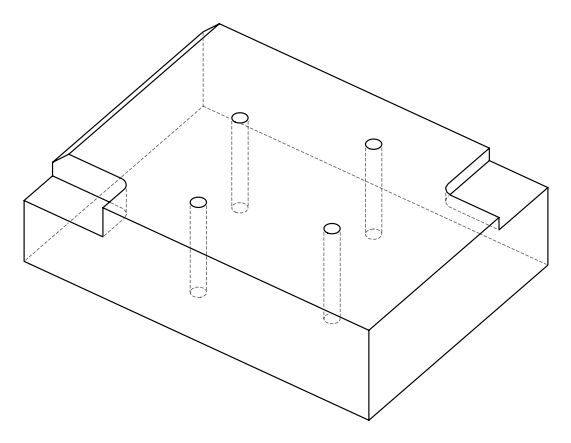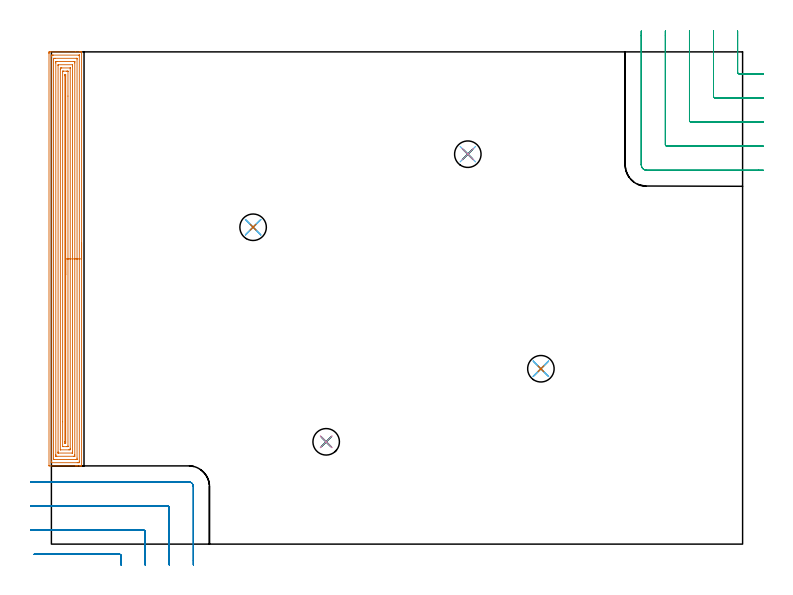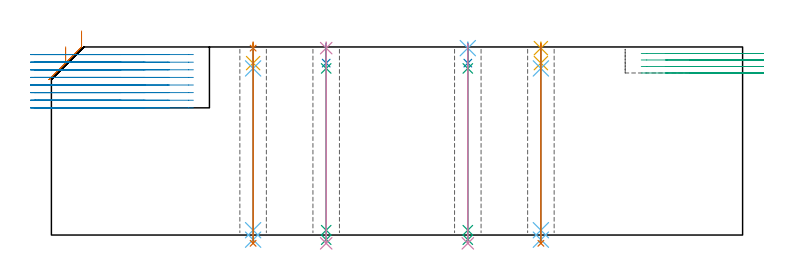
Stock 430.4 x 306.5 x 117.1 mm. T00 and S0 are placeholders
(PLAN: 19 operations, 14 tool changes, 33.5 min)
(1 AREA_MILL | FG_CHAMFER_SURFACE | UGT0205_001 | 16.72 min | 54748 mm3)
(2 MILL_CORNER_NOTCH_RECTANGULAR | CORNER_NOTCH_RECTANGULAR | UGT0201_094 | Follow Part, ap 5, ae 75% | 7.69 min | 178647 mm3)
(3 MILL_CORNER_NOTCH_RECTANGULAR_1 | CORNER_NOTCH_RECTANGULAR_1 | UGT0201_094 | Follow Part, ap 5, ae 75% | 4.55 min | 98515 mm3)
(4 SPOT_DRILL | STEP1HOLE | NXT0321_9005460120000 | 0.03 min | 3 mm3)
(5 SPOT_DRILL_1 | STEP1HOLE_1 | NXT0321_9005460120000 | 0.03 min | 3 mm3)
(6 SPOT_DRILL_2 | STEP1HOLE_2 | NXT0321_9005460120000 | 0.03 min | 2 mm3)
(7 SPOT_DRILL_3 | STEP1HOLE_3 | NXT0321_9005460120000 | 0.03 min | 1 mm3)
(8 DRILL_BLIND_HOLE_INTO_CENTER | STEP1HOLE | NXT0301_038 | 0.05 min | 322 mm3)
(9 GUN_DRILL_THROUGH_HOLE | STEP1HOLE | UGT0307_002 | 0.56 min | 2994 mm3)
(10 SPADE_DRILL_TO_ENLARGE_THROUGH_HOLE | STEP1HOLE | UGT0306_007 | 0.5 min | 21661 mm3)
(11 DRILL_BLIND_HOLE_INTO_CENTER_1 | STEP1HOLE_1 | NXT0301_038 | 0.05 min | 320 mm3)
(12 GUN_DRILL_THROUGH_HOLE_1 | STEP1HOLE_1 | UGT0307_002 | 0.56 min | 3000 mm3)
(13 SPADE_DRILL_TO_ENLARGE_THROUGH_HOLE_1 | STEP1HOLE_1 | UGT0306_007 | 0.5 min | 21671 mm3)
(14 DRILL_BLIND_HOLE_INTO_CENTER_2 | STEP1HOLE_2 | NXT0301_038 | 0.05 min | 300 mm3)
(15 GUN_DRILL_THROUGH_HOLE_2 | STEP1HOLE_2 | UGT0307_002 | 0.56 min | 3019 mm3)
(16 SPADE_DRILL_TO_ENLARGE_THROUGH_HOLE_2 | STEP1HOLE_2 | UGT0306_007 | 0.5 min | 21666 mm3)
(17 DRILL_BLIND_HOLE_INTO_CENTER_3 | STEP1HOLE_3 | NXT0301_038 | 0.05 min | 309 mm3)
(18 GUN_DRILL_THROUGH_HOLE_3 | STEP1HOLE_3 | UGT0307_002 | 0.56 min | 3005 mm3)
(19 SPADE_DRILL_TO_ENLARGE_THROUGH_HOLE_3 | STEP1HOLE_3 | UGT0306_007 | 0.5 min | 21666 mm3)
(TOOL UGT0205_001 | Chamfer Mill 20 x 3 x 45 deg. | D20 FL50 Z2)
(TOOL UGT0201_094 | End mill 20 mm | D20 FL38 Z4)
(TOOL NXT0321_9005460120000 | NC Spot Drill, 142deg, 12mm, Carbide, Uncoated | D12 PA142 FL30 Z2)
(TOOL NXT0301_038 | Carbide Drill 6.7mm [860.1-0670-034A1-MM 2214] | D6.7 PA140 FL53 Z2)
(TOOL UGT0307_002 | Gun Drill 6 mm | D6 PA130 FL24 Z1)
(TOOL UGT0306_007 | Spade Drill 16.5mm | D16.5 PA132 FL10 Z2)
(OP 1 AREA_MILL)
G17 G21 G94 G90
T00 M6
G54
G17 G0 G90 X18.8 Y187.6 S1061 M3
G43 Z127.1 H0
G94 G1 Y187.562 Z126.228 F250.
Y187.448 Z125.363
Y187.259 Z124.512
Y186.997 Z123.68
Y186.663 Z122.874
Y186.26 Z122.1
Y185.792 Z121.364
Y185.26 Z120.672
Y184.671 Z120.029
Y184.028 Z119.439
Y183.336 Z118.908
Y182.6 Z118.44
Y181.826 Z118.037
Y181.02 Z117.703
Y180.188 Z117.441
Y179.337 Z117.252
Y178.472 Z117.138
Y177.6 Z117.1
Y48.879
X18.797 Y48.707 Z117.088
X18.795 Y48.706 Z117.086
X18.438 Y48.7 Z116.737
X18.171 Z116.47
X17.466 Z115.76
X16.231 Z114.528
X15.702 Z113.997
X15.085 Z113.381
X-1.313 Y48.701 Z96.985
X-1.492 Y48.71 Z96.806
X-1.499 Y48.89 Z96.799
X-1.5 Y305.44 Z96.8
X-1.499 Y305.874 Z96.801
X-1.495 Y306.329 Z96.803
X-1.492 Y306.49 Z96.806
X-1.047 Y306.495 Z97.25
X-0.43 Y306.5 Z97.867
X15.085 Z113.381
X17.466 Z115.76
X18.171 Z116.47
X18.438 Z116.737
X18.795 Y306.494 Z117.086
X18.797 Y306.493 Z117.088
X18.8 Y306.321 Z117.1
Y177.6
X17.386 Z115.686
X17.385 Y51.195 Z115.685
X17.384 Y51.113 Z115.684
X17.379 Y50.717 Z115.679
X16.987 Y50.705 Z115.287
X16.584 Y50.702 Z114.884
X16.11 Y50.7 Z114.41
X0.015 Y50.701 Z98.315
X-0.018 Y50.702 Z98.282
X-0.052 Y50.705 Z98.248
X-0.075 Y50.709 Z98.225
X-0.079 Y50.733 Z98.221
X-0.085 Y51.032 Z98.215
Y51.113
Y304.005
X-0.084 Y304.087 Z98.216
X-0.079 Y304.483 Z98.221
X0.313 Y304.495 Z98.613
X0.716 Y304.498 Z99.016
X1.19 Y304.5 Z99.49
X17.284 Y304.499 Z115.584
X17.317 Y304.498 Z115.617
X17.351 Y304.495 Z115.651
X17.375 Y304.491 Z115.675
X17.379 Y304.467 Z115.679
X17.385 Y304.169 Z115.685
Y304.087
X17.386 Y177.6 Z115.686
X15.972 Z114.272
X15.971 Y53.523 Z114.271
X15.967 Y52.901 Z114.267
X15.965 Y52.766 Z114.265
X15.961 Y52.71 Z114.261
X15.897 Y52.704 Z114.197
X15.702 Y52.702 Z114.002
X15.019 Y52.7 Z113.319
X1.598 Y52.701 Z99.898
X1.399 Y52.703 Z99.699
X1.343 Y52.707 Z99.643
X1.334 Y52.711 Z99.634
X1.332 Y52.716 Z99.632
X1.33 Y52.738 Z99.63
X1.329 Y52.81 Z99.629
X1.328 Y52.901 Z99.628
X1.329 Y301.677 Z99.629
X1.333 Y302.299 Z99.633
X1.335 Y302.434 Z99.635
X1.339 Y302.491 Z99.639
X1.403 Y302.496 Z99.703
X1.598 Y302.498 Z99.898
X2.281 Y302.5 Z100.581
X15.504 Z113.804
X15.702 Y302.498 Z114.002
X15.901 Y302.493 Z114.201
X15.955 Y302.49 Z114.255
X15.965 Y302.48 Z114.265
X15.967 Y302.462 Z114.267
X15.97 Y302.39 Z114.27
X15.971 Y302.299 Z114.271
Y302.026
X15.972 Y177.6 Z114.272
X14.557 Z112.857
Y55.583
X14.555 Y54.958 Z112.855
X14.552 Y54.748 Z112.852
X14.551 Y54.718 Z112.851
X14.536 Y54.71 Z112.836
X14.483 Y54.706 Z112.783
X14.375 Y54.703 Z112.675
X13.939 Y54.7 Z112.239
X3.361 Z101.661
X2.924 Y54.702 Z101.224
X2.818 Y54.705 Z101.118
X2.766 Y54.71 Z101.066
X2.749 Y54.713 Z101.049
X2.748 Y54.73 Z101.048
X2.745 Y54.837 Z101.045
X2.743 Y55.316 Z101.043
Y55.583
Y299.617
X2.745 Y300.242 Z101.045
X2.748 Y300.452 Z101.048
X2.749 Y300.482 Z101.049
X2.764 Y300.49 Z101.064
X2.817 Y300.494 Z101.117
X2.925 Y300.497 Z101.225
X3.361 Y300.5 Z101.661
X13.939 Z112.239
X14.376 Y300.498 Z112.676
X14.482 Y300.495 Z112.782
X14.534 Y300.49 Z112.834
X14.551 Y300.487 Z112.851
X14.552 Y300.47 Z112.852
X14.555 Y300.363 Z112.855
X14.557 Y299.885 Z112.857
Y299.617
Y177.6
X13.143 Z111.443
Y57.198
X13.14 Y57.025 Z111.44
X13.133 Y56.71 Z111.433
X13.058 Y56.706 Z111.358
X12.837 Y56.701 Z111.137
X4.198 Z102.498
X4.175 Y56.705 Z102.475
X4.168 Y56.708 Z102.468
X4.164 Y56.765 Z102.464
X4.158 Y57.111 Z102.458
X4.157 Y57.457 Z102.457
Y298.002
X4.16 Y298.175 Z102.46
X4.167 Y298.49 Z102.467
X4.242 Y298.494 Z102.542
X4.463 Y298.499 Z102.763
X13.102 Z111.402
X13.125 Y298.495 Z111.425
X13.132 Y298.492 Z111.432
X13.136 Y298.434 Z111.436
X13.142 Y298.089 Z111.442
X13.143 Y297.916 Z111.443
Y297.829
Y177.6
X11.729 Z110.029
Y59.612
X11.727 Y59.159 Z110.027
X11.722 Y58.725 Z110.022
X11.295 Y58.71 Z109.595
X10.865 Y58.701 Z109.165
X5.576 Y58.7 Z103.876
X5.573 Y58.702 Z103.873
X5.571 Y58.705 Z103.871
Y295.588
X5.573 Y296.041 Z103.873
X5.578 Y296.475 Z103.878
X6.005 Y296.491 Z104.305
X6.435 Y296.499 Z104.735
X11.724 Y296.5 Z110.024
X11.727 Y296.498 Z110.027
X11.728 Y296.495 Z110.028
X11.729 Y177.6 Z110.029
X10.315 Z108.615
X10.314 Y61.047 Z108.614
X10.313 Y60.946 Z108.613
X10.308 Y60.749 Z108.608
X10.303 Y60.71 Z108.603
X10.179 Y60.705 Z108.479
X10.017 Y60.702 Z108.317
X9.774 Y60.7 Z108.074
X7.129 Z105.429
X7.04 Y60.703 Z105.34
X7.013 Y60.707 Z105.313
X6.992 Y60.713 Z105.292
X6.99 Y60.753 Z105.29
X6.986 Y60.846 Z105.286
X6.985 Y76.211 Z105.285
X6.986 Y294.153 Z105.286
X6.987 Y294.254 Z105.287
X6.992 Y294.451 Z105.292
X6.997 Y294.49 Z105.297
X7.121 Y294.495 Z105.421
X7.283 Y294.498 Z105.583
X7.526 Y294.5 Z105.826
X9.289 Z107.589
X10.171 Z108.471
X10.26 Y294.497 Z108.56
X10.287 Y294.493 Z108.587
X10.308 Y294.487 Z108.608
X10.31 Y294.447 Z108.61
X10.314 Y294.354 Z108.614
X10.315 Y278.977 Z108.615
Y177.6
X8.9 Z107.2
Y63.628
X8.899 Y63.376 Z107.199
X8.893 Y62.734 Z107.193
X8.679 Y62.705 Z106.979
X8.65 Y62.706 Z106.95
X8.406 Y62.734 Z106.706
X8.403 Y62.984 Z106.703
X8.4 Y63.628 Z106.7
Y63.882
Y291.572
X8.401 Y291.824 Z106.701
X8.407 Y292.466 Z106.707
X8.621 Y292.495 Z106.921
X8.65 Y292.494 Z106.95
X8.893 Y292.466 Z107.193
X8.896 Y292.216 Z107.196
X8.9 Y291.572 Z107.2
Y291.318
Y177.6
Y176.728 Z107.238
Y175.864 Z107.352
Y175.012 Z107.541
Y174.18 Z107.804
Y173.374 Z108.137
Y172.6 Z108.54
Y171.864 Z109.009
Y171.172 Z109.54
Y170.529 Z110.129
Y169.94 Z110.773
Y169.409 Z111.465
Y168.94 Z112.2
Y168.537 Z112.974
Y168.203 Z113.78
Y167.941 Z114.612
Y167.752 Z115.464
Y167.638 Z116.329
Y167.6 Z117.2
G0 Z127.1
M5
M2
(OP 2 MILL_CORNER_NOTCH_RECTANGULAR)
G17 G21 G94 G90
T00 M6
G54
G17 G0 G90 X43.4 Y-13. S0 M3
G43 Z127.1 H0
Z112.362
G94 G1 Y-10. F250.
Y-7.294 F500.
G3 X42.406 Y-6.3 R1.
G1 X-7.766
X-10.766 F250.
G0 Z127.1
X58.4 Y-13.
Z112.362
G1 Y-10.
Y7.705 F500.
G3 X57.405 Y8.7 R1.
G1 X-10.
X-13. F250.
G0 Z127.1
X73.4 Y-13.
Z112.362
G1 Y-10.
Y22.705 F500.
G3 X72.405 Y23.7 R1.
G1 X-10.
X-13. F250.
G0 Z127.1
X88.4 Y-13.
Z112.362
G1 Y-10.
Y35.8 F500.
G3 X85.5 Y38.7 R2.9
G1 X-10.
X-13. F250.
G0 Z127.1
X43.4 Y-13.
Z107.625
G1 Y-10.
Y-7.294 F500.
G3 X42.406 Y-6.3 R1.
G1 X-7.766
X-10.766 F250.
G0 Z127.1
X58.4 Y-13.
Z107.625
G1 Y-10.
Y7.705 F500.
G3 X57.405 Y8.7 R1.
G1 X-10.
X-13. F250.
G0 Z127.1
X73.4 Y-13.
Z107.625
G1 Y-10.
Y22.705 F500.
G3 X72.405 Y23.7 R1.
G1 X-10.
X-13. F250.
G0 Z127.1
X88.4 Y-13.
Z107.625
G1 Y-10.
Y35.8 F500.
G3 X85.5 Y38.7 R2.9
G1 X-10.
X-13. F250.
G0 Z127.1
X43.4 Y-13.
Z102.887
G1 Y-10.
Y-7.294 F500.
G3 X42.406 Y-6.3 R1.
G1 X-7.766
X-10.766 F250.
G0 Z127.1
X58.4 Y-13.
Z102.887
G1 Y-10.
Y7.705 F500.
G3 X57.405 Y8.7 R1.
G1 X-10.
X-13. F250.
G0 Z127.1
X73.4 Y-13.
Z102.887
G1 Y-10.
Y22.705 F500.
G3 X72.405 Y23.7 R1.
G1 X-10.
X-13. F250.
G0 Z127.1
X88.4 Y-13.
Z102.887
G1 Y-10.
Y35.8 F500.
G3 X85.5 Y38.7 R2.9
G1 X-10.
X-13. F250.
G0 Z127.1
X43.4 Y-13.
Z98.15
G1 Y-10.
Y-7.294 F500.
G3 X42.406 Y-6.3 R1.
G1 X-7.766
X-10.766 F250.
G0 Z127.1
X58.4 Y-13.
Z98.15
G1 Y-10.
Y7.705 F500.
G3 X57.405 Y8.7 R1.
G1 X-10.
X-13. F250.
G0 Z127.1
X73.4 Y-13.
Z98.15
G1 Y-10.
Y22.705 F500.
G3 X72.405 Y23.7 R1.
G1 X-10.
X-13. F250.
G0 Z127.1
X88.4 Y-13.
Z98.15
G1 Y-10.
Y35.8 F500.
G3 X85.5 Y38.7 R2.9
G1 X-10.
X-13. F250.
G0 Z127.1
X43.4 Y-13.
Z93.412
G1 Y-10.
Y-7.294 F500.
G3 X42.406 Y-6.3 R1.
G1 X-7.766
X-10.766 F250.
G0 Z127.1
X58.4 Y-13.
Z93.412
G1 Y-10.
Y7.705 F500.
G3 X57.405 Y8.7 R1.
G1 X-10.
X-13. F250.
G0 Z127.1
X73.4 Y-13.
Z93.412
G1 Y-10.
Y22.705 F500.
G3 X72.405 Y23.7 R1.
G1 X-10.
X-13. F250.
G0 Z127.1
X88.4 Y-13.
Z93.412
G1 Y-10.
Y35.8 F500.
G3 X85.5 Y38.7 R2.9
G1 X-10.
X-13. F250.
G0 Z127.1
X43.4 Y-13.
Z88.675
G1 Y-10.
Y-7.294 F500.
G3 X42.406 Y-6.3 R1.
G1 X-7.766
X-10.766 F250.
G0 Z127.1
X58.4 Y-13.
Z88.675
G1 Y-10.
Y7.705 F500.
G3 X57.405 Y8.7 R1.
G1 X-10.
X-13. F250.
G0 Z127.1
X73.4 Y-13.
Z88.675
G1 Y-10.
Y22.705 F500.
G3 X72.405 Y23.7 R1.
G1 X-10.
X-13. F250.
G0 Z127.1
X88.4 Y-13.
Z88.675
G1 Y-10.
Y35.8 F500.
G3 X85.5 Y38.7 R2.9
G1 X-10.
X-13. F250.
G0 Z127.1
X43.4 Y-13.
Z83.937
G1 Y-10.
Y-7.294 F500.
G3 X42.406 Y-6.3 R1.
G1 X-7.766
X-10.766 F250.
G0 Z127.1
X58.4 Y-13.
Z83.937
G1 Y-10.
Y7.705 F500.
G3 X57.405 Y8.7 R1.
G1 X-10.
X-13. F250.
G0 Z127.1
X73.4 Y-13.
Z83.937
G1 Y-10.
Y22.705 F500.
G3 X72.405 Y23.7 R1.
G1 X-10.
X-13. F250.
G0 Z127.1
X88.4 Y-13.
Z83.937
G1 Y-10.
Y35.8 F500.
G3 X85.5 Y38.7 R2.9
G1 X-10.
X-13. F250.
G0 Z127.1
X43.4 Y-13.
Z79.2
G1 Y-10.
Y-7.294 F500.
G3 X42.406 Y-6.3 R1.
G1 X-7.766
X-10.766 F250.
G0 Z127.1
X58.4 Y-13.
Z79.2
G1 Y-10.
Y7.705 F500.
G3 X57.405 Y8.7 R1.
G1 X-10.
X-13. F250.
G0 Z127.1
X73.4 Y-13.
Z79.2
G1 Y-10.
Y22.705 F500.
G3 X72.405 Y23.7 R1.
G1 X-10.
X-13. F250.
G0 Z127.1
X88.4 Y-13.
Z79.2
G1 Y-10.
Y35.8 F500.
G3 X85.5 Y38.7 R2.9
G1 X-10.
X-13. F250.
G0 Z127.1
M5
M2
(OP 3 MILL_CORNER_NOTCH_RECTANGULAR_1)
G17 G21 G94 G90
T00 M6
G54
G17 G0 G90 X427.3 Y319.5 S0 M3
G43 Z127.1 H0
Z113.05
G94 G1 Y316.5 F250.
Y293.794 F500.
G3 X428.294 Y292.8 R1.
G1 X440.4
X443.4 F250.
G0 Z127.1
X412.3 Y319.5
Z113.05
G1 Y316.5
Y278.795 F500.
G3 X413.295 Y277.8 R1.
G1 X440.4
X443.4 F250.
G0 Z127.1
X397.3 Y319.5
Z113.05
G1 Y316.5
Y263.795 F500.
G3 X398.295 Y262.8 R1.
G1 X440.4
X443.4 F250.
G0 Z127.1
X382.3 Y319.5
Z113.05
G1 Y316.5
Y248.795 F500.
G3 X383.295 Y247.8 R1.
G1 X440.4
X443.4 F250.
G0 Z127.1
X367.3 Y319.5
Z113.05
G1 Y316.5
Y236.2 F500.
G3 X370.7 Y232.8 R3.4
G1 X440.4
X443.4 F250.
G0 Z127.1
X427.3 Y319.5
Z109.
G1 Y316.5
Y293.794 F500.
G3 X428.294 Y292.8 R1.
G1 X440.4
X443.4 F250.
G0 Z127.1
X412.3 Y319.5
Z109.
G1 Y316.5
Y278.795 F500.
G3 X413.295 Y277.8 R1.
G1 X440.4
X443.4 F250.
G0 Z127.1
X397.3 Y319.5
Z109.
G1 Y316.5
Y263.795 F500.
G3 X398.295 Y262.8 R1.
G1 X440.4
X443.4 F250.
G0 Z127.1
X382.3 Y319.5
Z109.
G1 Y316.5
Y248.795 F500.
G3 X383.295 Y247.8 R1.
G1 X440.4
X443.4 F250.
G0 Z127.1
X367.3 Y319.5
Z109.
G1 Y316.5
Y236.2 F500.
G3 X370.7 Y232.8 R3.4
G1 X440.4
X443.4 F250.
G0 Z127.1
X427.3 Y319.5
Z104.95
G1 Y316.5
Y293.794 F500.
G3 X428.294 Y292.8 R1.
G1 X440.4
X443.4 F250.
G0 Z127.1
X412.3 Y319.5
Z104.95
G1 Y316.5
Y278.795 F500.
G3 X413.295 Y277.8 R1.
G1 X440.4
X443.4 F250.
G0 Z127.1
X397.3 Y319.5
Z104.95
G1 Y316.5
Y263.795 F500.
G3 X398.295 Y262.8 R1.
G1 X440.4
X443.4 F250.
G0 Z127.1
X382.3 Y319.5
Z104.95
G1 Y316.5
Y248.795 F500.
G3 X383.295 Y247.8 R1.
G1 X440.4
X443.4 F250.
G0 Z127.1
X367.3 Y319.5
Z104.95
G1 Y316.5
Y236.2 F500.
G3 X370.7 Y232.8 R3.4
G1 X440.4
X443.4 F250.
G0 Z127.1
X427.3 Y319.5
Z100.9
G1 Y316.5
Y293.794 F500.
G3 X428.294 Y292.8 R1.
G1 X440.4
X443.4 F250.
G0 Z127.1
X412.3 Y319.5
Z100.9
G1 Y316.5
Y278.795 F500.
G3 X413.295 Y277.8 R1.
G1 X440.4
X443.4 F250.
G0 Z127.1
X397.3 Y319.5
Z100.9
G1 Y316.5
Y263.795 F500.
G3 X398.295 Y262.8 R1.
G1 X440.4
X443.4 F250.
G0 Z127.1
X382.3 Y319.5
Z100.9
G1 Y316.5
Y248.795 F500.
G3 X383.295 Y247.8 R1.
G1 X440.4
X443.4 F250.
G0 Z127.1
X367.3 Y319.5
Z100.9
G1 Y316.5
Y236.2 F500.
G3 X370.7 Y232.8 R3.4
G1 X440.4
X443.4 F250.
G0 Z127.1
M5
M2
(OP 4 SPOT_DRILL)
G17 G21 G94 G90
T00 M6
G54
G17 G0 G90 X171.1 Y63.7 S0 M3
G43 Z127.1 H0
G94 G81 G98 Z116.381 F250. R120.1
G80
M5
M2
(OP 5 SPOT_DRILL_1)
G17 G21 G94 G90
T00 M6
G54
G17 G0 G90 X304.8 Y109.2 S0 M3
G43 Z127.1 H0
G94 G81 G98 Z116.381 F250. R120.1
G80
M5
M2
(OP 6 SPOT_DRILL_2)
G17 G21 G94 G90
T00 M6
G54
G17 G0 G90 X259.3 Y242.8 S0 M3
G43 Z127.1 H0
G94 G81 G98 Z116.381 F250. R120.1
G80
M5
M2
(OP 7 SPOT_DRILL_3)
G17 G21 G94 G90
T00 M6
G54
G17 G0 G90 X125.6 Y197.3 S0 M3
G43 Z127.1 H0
G94 G81 G98 Z116.381 F250. R120.1
G80
M5
M2
(OP 8 DRILL_BLIND_HOLE_INTO_CENTER)
G17 G21 G94 G90
T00 M6
G54
G17 G0 G90 X171.1 Y63.7 S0 M3
G43 Z127.1 H1
G94 G81 G98 Z107.05 F250. R119.1
G80
M5
M2
(OP 9 GUN_DRILL_THROUGH_HOLE)
G17 G21 G94 G90
T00 M6
G54
G17 G0 G90 X171.1 Y63.7 M8
G43 Z127.1 H0
Z116.909
S716 M3
G94 G1 Z103.743 F125. M26
G4 X.084
Z3. F250.
G4 X.084
Z-2.899 F125.
G4 X.084
M5
M9
G0 Z116.909
Z127.1
M2
(OP 10 SPADE_DRILL_TO_ENLARGE_THROUGH_HOLE)
G17 G21 G94 G90
T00 M6
G54
G17 G0 G90 X171.1 Y63.7 S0 M3
G43 Z127.1 H0
G94 G73 G98 Z-5.173 F250. Q15.284 R119.1
G80
M5
M2
(OP 11 DRILL_BLIND_HOLE_INTO_CENTER_1)
G17 G21 G94 G90
T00 M6
G54
G17 G0 G90 X304.8 Y109.2 S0 M3
G43 Z127.1 H1
G94 G81 G98 Z107.05 F250. R119.1
G80
M5
M2
(OP 12 GUN_DRILL_THROUGH_HOLE_1)
G17 G21 G94 G90
T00 M6
G54
G17 G0 G90 X304.8 Y109.2 M8
G43 Z127.1 H0
Z116.909
S716 M3
G94 G1 Z103.743 F125. M26
G4 X.084
Z3. F250.
G4 X.084
Z-2.899 F125.
G4 X.084
M5
M9
G0 Z116.909
Z127.1
M2
(OP 13 SPADE_DRILL_TO_ENLARGE_THROUGH_HOLE_1)
G17 G21 G94 G90
T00 M6
G54
G17 G0 G90 X304.8 Y109.2 S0 M3
G43 Z127.1 H0
G94 G73 G98 Z-5.173 F250. Q15.284 R119.1
G80
M5
M2
(OP 14 DRILL_BLIND_HOLE_INTO_CENTER_2)
G17 G21 G94 G90
T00 M6
G54
G17 G0 G90 X259.3 Y242.8 S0 M3
G43 Z127.1 H1
G94 G81 G98 Z107.05 F250. R119.1
G80
M5
M2
(OP 15 GUN_DRILL_THROUGH_HOLE_2)
G17 G21 G94 G90
T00 M6
G54
G17 G0 G90 X259.3 Y242.8 M8
G43 Z127.1 H0
Z116.909
S716 M3
G94 G1 Z103.743 F125. M26
G4 X.084
Z3. F250.
G4 X.084
Z-2.899 F125.
G4 X.084
M5
M9
G0 Z116.909
Z127.1
M2
(OP 16 SPADE_DRILL_TO_ENLARGE_THROUGH_HOLE_2)
G17 G21 G94 G90
T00 M6
G54
G17 G0 G90 X259.3 Y242.8 S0 M3
G43 Z127.1 H0
G94 G73 G98 Z-5.173 F250. Q15.284 R119.1
G80
M5
M2
(OP 17 DRILL_BLIND_HOLE_INTO_CENTER_3)
G17 G21 G94 G90
T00 M6
G54
G17 G0 G90 X125.6 Y197.3 S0 M3
G43 Z127.1 H1
G94 G81 G98 Z107.05 F250. R119.1
G80
M5
M2
(OP 18 GUN_DRILL_THROUGH_HOLE_3)
G17 G21 G94 G90
T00 M6
G54
G17 G0 G90 X125.6 Y197.3 M8
G43 Z127.1 H0
Z116.909
S716 M3
G94 G1 Z103.743 F125. M26
G4 X.084
Z3. F250.
G4 X.084
Z-2.899 F125.
G4 X.084
M5
M9
G0 Z116.909
Z127.1
M2
(OP 19 SPADE_DRILL_TO_ENLARGE_THROUGH_HOLE_3)
G17 G21 G94 G90
T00 M6
G54
G17 G0 G90 X125.6 Y197.3 S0 M3
G43 Z127.1 H0
G94 G73 G98 Z-5.173 F250. Q15.284 R119.1
G80
M5
M2
